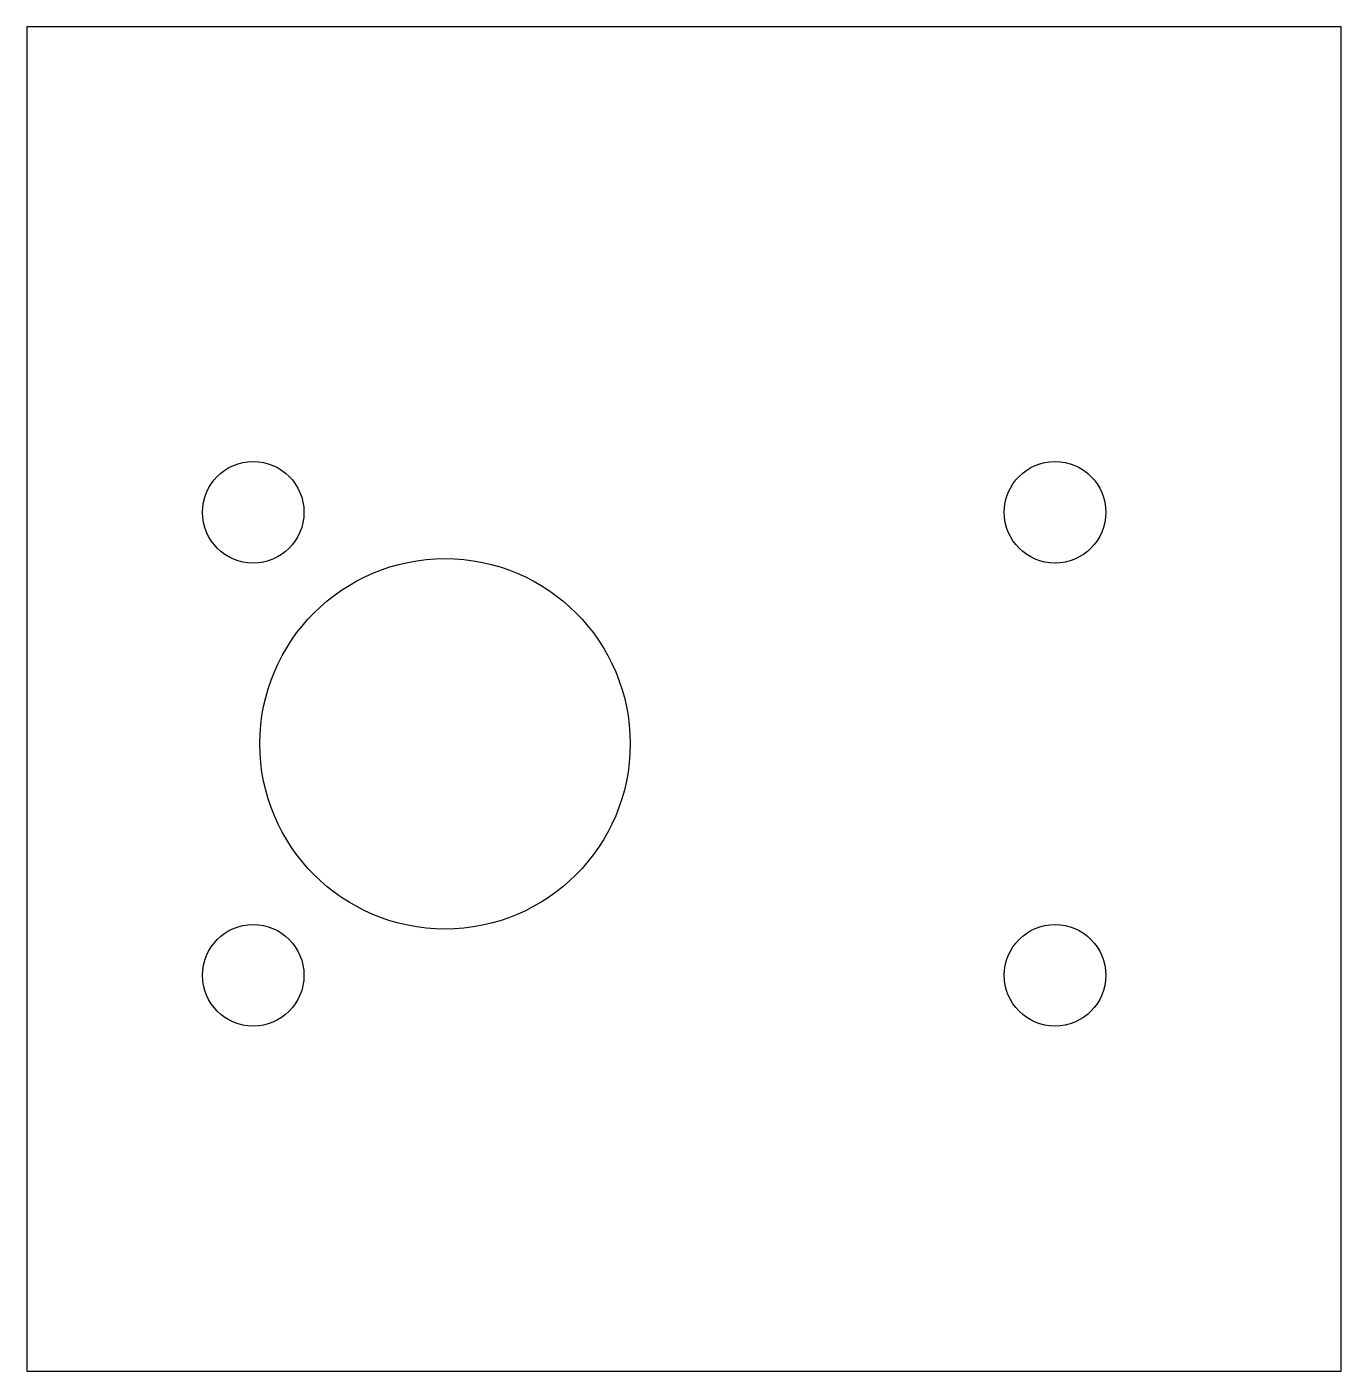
# Model space of a CAD drawing. Extents: x -14 to 30, y 39 to 84.
import ezdxf

# ---------------------------------------------------------------- set-up
doc = ezdxf.new("R2010")
doc.units = 0

msp = doc.modelspace()

# ---------------------------------------------------------------- linework, layer by layer
at = {"layer": 'HOLE'}
for centre, radius in [((-6.423394, 67.75), 1.7), ((20.423394, 67.75), 1.7), ((0, 60), 6.2), ((-6.423394, 52.25), 1.7), ((20.423394, 52.25), 1.7)]:
    msp.add_circle(centre, radius, dxfattribs=at)
at = {"layer": 'OUTLINE'}
for p, q in [((30, 84), (-14, 84)), ((-14, 84), (-14, 39)), ((30, 39), (30, 84)), ((-14, 39), (30, 39))]:
    msp.add_line(p, q, dxfattribs=at)

doc.saveas('drawing.dxf')
